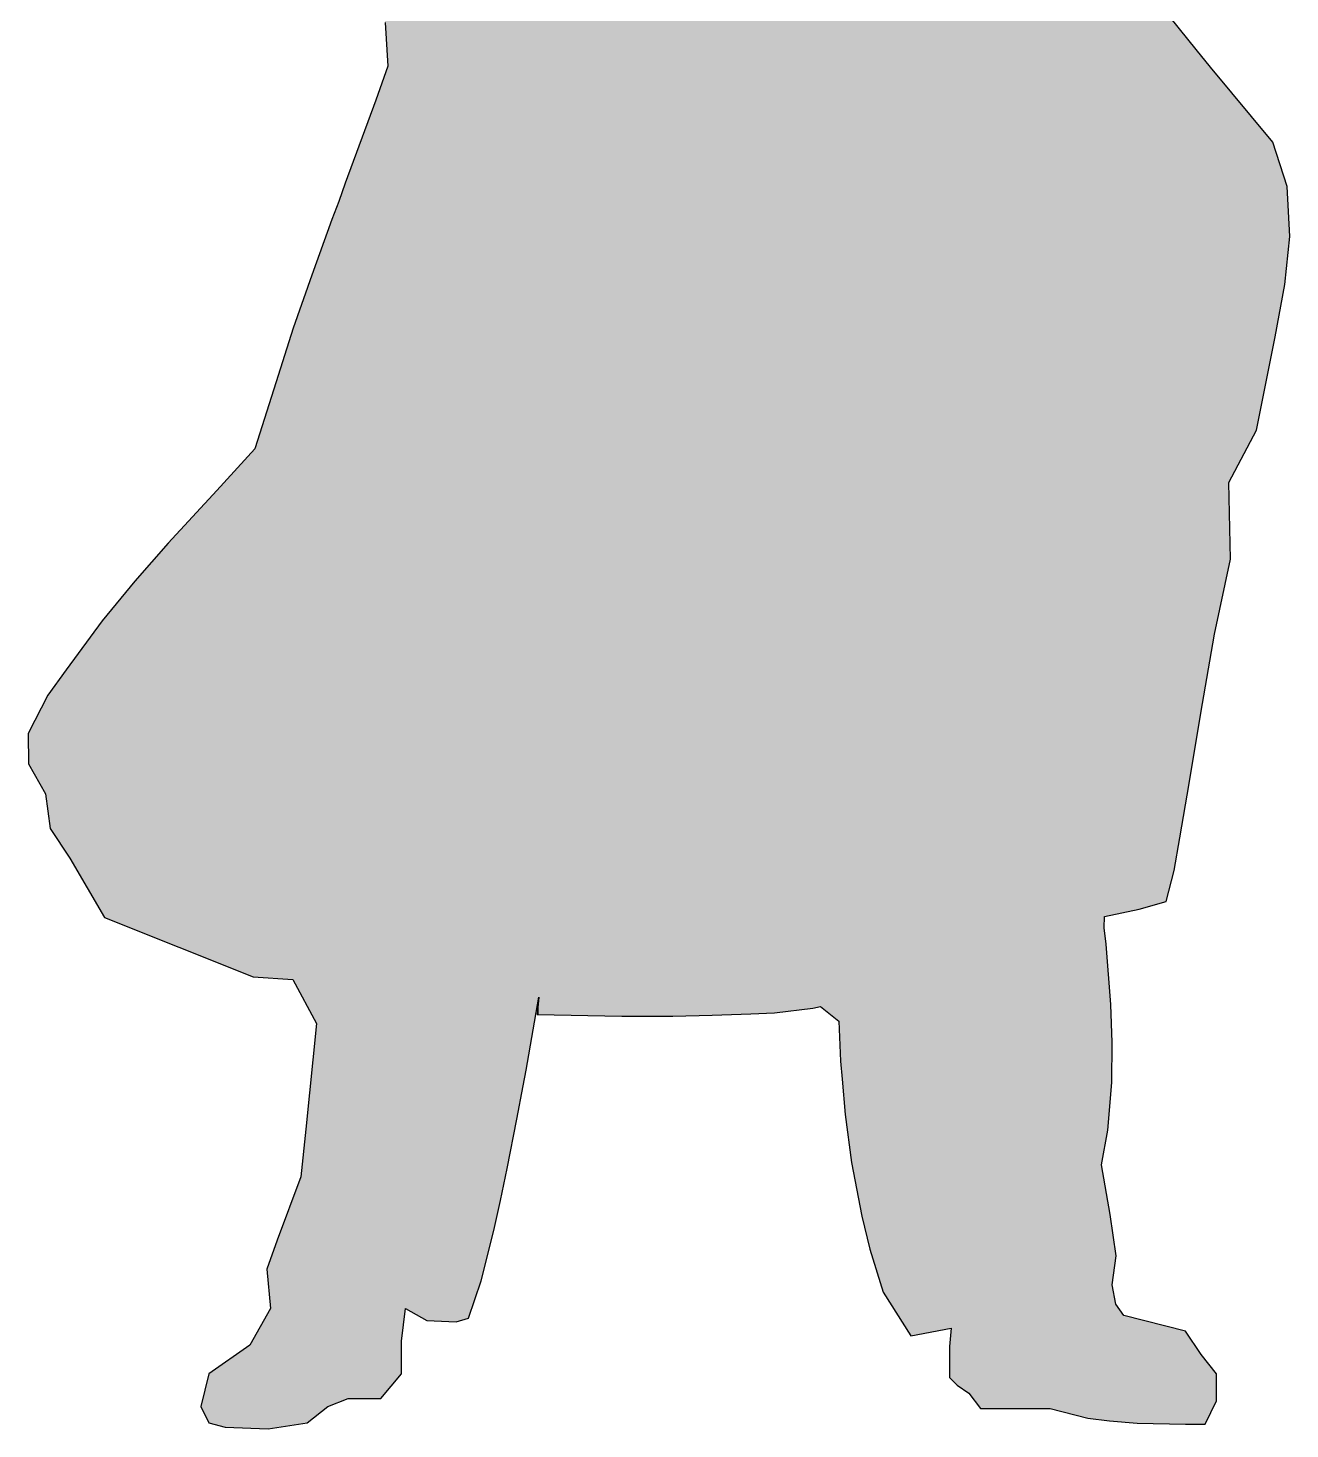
# Model space of a CAD drawing. Extents: x -66 to 17, y -1 to 174.
# Drawn here: x -66.5 to 16.9, y -1.3 to 91.2 of the extents above; entities that cross this region are included whole.
import ezdxf

# ---------------------------------------------------------------- set-up
doc = ezdxf.new("R2010")
doc.units = 0
doc.layers.get('0').update_dxf_attribs({"linetype": 'CONTINUOUS'})

# ---------------------------------------------------------------- blocks, each defined once
blk = doc.blocks.new('*U0')
for points in [[(-15.971, 26.288), (-16.275, 173.547), (-15.971, 174.308)], [(-15.971, 26.288), (-15.971, 174.308), (-15.057, 26.397)], [(-15.057, 26.397), (-15.971, 174.308), (-15.057, 173.814)], [(-21.413, 25.969), (-23.352, 172.482), (-21.413, 173.32)], [(-21.298, 25.971), (-21.413, 173.32), (-21.298, 173.341)], [(-21.413, 25.969), (-21.413, 173.32), (-21.298, 25.971)], [(-20.734, 25.992), (-21.298, 173.341), (-20.734, 173.445)], [(-21.298, 25.971), (-21.298, 173.341), (-20.734, 25.992)], [(-19.89, 26.024), (-20.734, 173.445), (-19.89, 173.567)], [(-20.734, 25.992), (-20.734, 173.445), (-19.89, 26.024)], [(-18.843, 26.063), (-19.89, 173.567), (-18.843, 173.586)], [(-19.89, 26.024), (-19.89, 173.567), (-18.843, 26.063)], [(-18.843, 26.063), (-18.843, 173.586), (-18.749, 26.066)], [(-18.749, 26.066), (-18.843, 173.586), (-18.749, 173.574)], [(-18.749, 26.066), (-18.749, 173.574), (-18.255, 26.09)], [(-18.255, 26.09), (-18.749, 173.574), (-18.255, 173.51)], [(-18.255, 26.09), (-18.255, 173.51), (-17.188, 26.143)], [(-17.188, 26.143), (-18.255, 173.51), (-17.188, 173.068)], [(-17.188, 26.143), (-17.188, 173.068), (-17.151, 26.147)], [(-17.151, 26.147), (-17.188, 173.068), (-17.151, 173.053)], [(-16.275, 26.252), (-17.151, 173.053), (-16.275, 173.547)], [(-17.151, 26.147), (-17.151, 173.053), (-16.275, 26.252)], [(-16.275, 26.252), (-16.275, 173.547), (-15.971, 26.288)], [(-15.057, 26.397), (-15.057, 173.814), (-14.64, 26.447)], [(-14.64, 26.447), (-15.057, 173.814), (-14.64, 173.814)], [(-14.64, 26.447), (-14.64, 173.814), (-14.145, 26.542)], [(-14.145, 26.542), (-14.64, 173.814), (-14.145, 173.814)], [(-14.145, 26.542), (-14.145, 173.814), (-14.068, 26.48)], [(-14.068, 26.48), (-14.145, 173.814), (-14.068, 173.814)], [(-14.068, 26.48), (-14.068, 173.814), (-13.003, 25.633)], [(-13.003, 25.633), (-14.068, 173.814), (-13.003, 173.567)], [(-13.003, 25.633), (-13.003, 173.567), (-12.927, 25.572)], [(-12.927, 25.572), (-13.003, 173.567), (-12.927, 173.542)], [(-12.927, 25.572), (-12.927, 173.542), (-12.813, 22.946)], [(-12.813, 22.946), (-12.927, 173.542), (-12.813, 173.505)], [(-12.813, 22.946), (-12.813, 173.505), (-12.718, 21.748)], [(-12.718, 21.748), (-12.813, 173.505), (-12.718, 173.474)], [(-12.718, 21.748), (-12.718, 173.474), (-12.508, 19.427)], [(-12.508, 19.427), (-12.718, 173.474), (-12.508, 173.406)], [(-12.508, 19.427), (-12.508, 173.406), (-12.356, 18.273)], [(-12.356, 18.273), (-12.508, 173.406), (-12.356, 173.357)], [(-12.356, 18.273), (-12.356, 173.357), (-12.09, 16.249)], [(-12.09, 16.249), (-12.356, 173.357), (-12.09, 173.239)], [(-12.09, 16.249), (-12.09, 173.239), (-11.405, 12.71)], [(-11.405, 12.71), (-12.09, 173.239), (-11.405, 172.936)], [(-23.352, 25.925), (-23.885, 172.003), (-23.352, 172.482)], [(-23.352, 25.925), (-23.352, 172.482), (-21.413, 25.969)], [(-11.405, 12.71), (-11.405, 172.936), (-10.872, 10.523)], [(-10.872, 10.523), (-11.405, 172.936), (-10.872, 172.7)], [(-10.872, 10.523), (-10.872, 172.7), (-10.853, 10.462)], [(-10.853, 10.462), (-10.872, 172.7), (-10.853, 172.691)], [(-10.853, 10.462), (-10.853, 172.691), (-9.998, 7.688)], [(-9.998, 7.688), (-10.853, 172.691), (-9.998, 172.452)], [(-9.998, 7.688), (-9.998, 172.452), (-9.426, 6.784)], [(-9.426, 6.784), (-9.998, 172.452), (-9.426, 172.292)], [(-9.426, 6.784), (-9.426, 172.292), (-9.236, 6.483)], [(-9.236, 6.483), (-9.426, 172.292), (-9.236, 172.218)], [(-24.494, 25.914), (-25.198, 170.275), (-24.494, 171.455)], [(-23.885, 25.914), (-24.494, 171.455), (-23.885, 172.003)], [(-24.494, 25.914), (-24.494, 171.455), (-23.885, 25.914)], [(-23.885, 25.914), (-23.885, 172.003), (-23.352, 25.925)], [(-25.198, 25.914), (-26.263, 169.515), (-25.198, 170.275)], [(-25.198, 25.914), (-25.198, 170.275), (-24.494, 25.914)], [(-26.263, 25.914), (-27.272, 168.427), (-26.263, 169.515)], [(-26.263, 25.914), (-26.263, 169.515), (-25.198, 25.914)], [(-27.272, 25.914), (-27.5, 168.182), (-27.272, 168.427)], [(-27.272, 25.914), (-27.272, 168.427), (-26.263, 25.914)], [(-27.5, 25.918), (-28.451, 167.155), (-27.5, 168.182)], [(-27.5, 25.918), (-27.5, 168.182), (-27.272, 25.914)], [(-28.451, 25.938), (-29.593, 166.051), (-28.451, 167.155)], [(-28.451, 25.938), (-28.451, 167.155), (-27.5, 25.918)], [(-29.593, 25.961), (-30.259, 165.405), (-29.593, 166.051)], [(-29.593, 25.961), (-29.593, 166.051), (-28.451, 25.938)], [(-30.658, 25.983), (-31.191, 164.377), (-30.658, 164.967)], [(-30.259, 25.975), (-30.658, 164.967), (-30.259, 165.405)], [(-30.658, 25.983), (-30.658, 164.967), (-30.259, 25.975)], [(-30.259, 25.975), (-30.259, 165.405), (-29.593, 25.961)], [(-31.191, 25.994), (-31.495, 164.038), (-31.191, 164.377)], [(-31.495, 26.001), (-31.495, 164.038), (-31.191, 25.994)], [(-31.191, 25.994), (-31.191, 164.377), (-30.658, 25.983)], [(-31.514, 26.001), (-31.799, 161.752), (-31.514, 162.339)], [(-31.495, 26.001), (-31.514, 162.339), (-31.495, 162.379)], [(-31.514, 26.001), (-31.514, 162.339), (-31.495, 26.001)], [(-32.865, 26.515), (-33.588, 160.649), (-32.865, 161.131)], [(-32.751, 27.17), (-32.865, 161.131), (-32.751, 161.207)], [(-32.865, 26.515), (-32.865, 161.131), (-32.751, 27.17)], [(-32.561, 26.023), (-32.751, 161.207), (-32.561, 161.334)], [(-32.751, 26.026), (-32.751, 161.207), (-32.561, 26.023)], [(-31.838, 26.008), (-32.561, 161.334), (-31.838, 161.73)], [(-32.561, 26.023), (-32.561, 161.334), (-31.838, 26.008)], [(-31.799, 26.007), (-31.838, 161.73), (-31.799, 161.752)], [(-31.838, 26.008), (-31.838, 161.73), (-31.799, 26.007)], [(-31.799, 26.007), (-31.799, 161.752), (-31.514, 26.001)], [(-34.196, 19.103), (-34.844, 159.507), (-34.196, 160.131)], [(-33.816, 21.113), (-34.196, 160.131), (-33.816, 160.497)], [(-34.196, 19.103), (-34.196, 160.131), (-33.816, 21.113)], [(-33.779, 21.31), (-33.816, 160.497), (-33.779, 160.522)], [(-33.816, 21.113), (-33.816, 160.497), (-33.779, 21.31)], [(-33.588, 22.356), (-33.779, 160.522), (-33.588, 160.649)], [(-33.779, 21.31), (-33.779, 160.522), (-33.588, 22.356)], [(-33.588, 22.356), (-33.588, 160.649), (-32.865, 26.515)], [(-34.844, 15.85), (-35.281, 158.771), (-34.844, 159.507)], [(-34.844, 15.85), (-34.844, 159.507), (-34.196, 19.103)], [(-35.281, 13.738), (-35.719, 158.036), (-35.281, 158.771)], [(-35.281, 13.738), (-35.281, 158.771), (-34.844, 15.85)], [(-35.737, 11.685), (-36.251, 156.235), (-35.737, 158.004)], [(-35.719, 11.76), (-35.737, 158.004), (-35.719, 158.036)], [(-35.737, 11.685), (-35.737, 158.004), (-35.719, 11.76)], [(-35.719, 11.76), (-35.719, 158.036), (-35.281, 13.738)], [(-36.251, 9.644), (-36.404, 155.256), (-36.251, 156.235)], [(-36.251, 9.644), (-36.251, 156.235), (-35.737, 11.685)], [(-36.404, 9.037), (-36.404, 155.256), (-36.251, 9.644)], [(-36.441, 8.888), (-36.556, 152.635), (-36.441, 153.025)], [(-36.404, 9.037), (-36.441, 153.025), (-36.404, 153.152)], [(-36.441, 8.888), (-36.441, 153.025), (-36.404, 9.037)], [(-36.595, 8.318), (-37.393, 151.682), (-36.595, 152.506)], [(-36.556, 8.43), (-36.595, 152.506), (-36.556, 152.635)], [(-36.595, 8.318), (-36.595, 152.506), (-36.556, 8.43)], [(-36.556, 8.43), (-36.556, 152.635), (-36.441, 8.888)], [(-38.687, 5.752), (-39.505, 150.242), (-38.687, 150.813)], [(-38.211, 5.729), (-38.687, 150.813), (-38.211, 151.039)], [(-38.687, 5.752), (-38.687, 150.813), (-38.211, 5.729)], [(-37.85, 5.837), (-38.211, 151.039), (-37.85, 151.211)], [(-38.211, 5.729), (-38.211, 151.039), (-37.85, 5.837)], [(-37.393, 5.975), (-37.85, 151.211), (-37.393, 151.682)], [(-37.85, 5.837), (-37.85, 151.211), (-37.393, 5.975)], [(-37.393, 5.975), (-37.393, 151.682), (-36.595, 8.318)], [(-39.505, 5.793), (-40.132, 149.205), (-39.505, 150.242)], [(-39.505, 5.793), (-39.505, 150.242), (-38.687, 5.752)], [(-9.236, 6.483), (-9.236, 149.975), (-9.065, 6.211)], [(-9.065, 6.211), (-9.236, 149.975), (-9.065, 149.785)], [(-40.132, 5.824), (-40.438, 148.7), (-40.132, 149.205)], [(-40.132, 5.824), (-40.132, 149.205), (-39.505, 5.793)], [(-9.065, 6.211), (-9.065, 149.785), (-8.551, 5.398)], [(-8.551, 5.398), (-9.065, 149.785), (-8.551, 149.647)], [(-8.551, 5.398), (-8.551, 149.647), (-8.342, 5.068)], [(-8.342, 5.068), (-8.551, 149.647), (-8.342, 149.59)], [(-8.342, 5.068), (-8.342, 149.59), (-8.185, 4.818)], [(-8.185, 4.818), (-8.342, 149.59), (-8.185, 149.548)], [(-8.185, 4.818), (-8.185, 149.548), (-8.171, 4.796)], [(-8.171, 4.796), (-8.185, 149.548), (-8.171, 149.539)], [(-8.171, 4.796), (-8.171, 149.539), (-8.094, 4.811)], [(-8.094, 4.811), (-8.171, 149.539), (-8.094, 149.488)], [(-8.094, 4.811), (-8.094, 149.488), (-7.714, 4.885)], [(-7.714, 4.885), (-8.094, 149.488), (-7.714, 149.234)], [(-7.714, 4.885), (-7.714, 149.234), (-7.561, 4.914)], [(-7.561, 4.914), (-7.714, 149.234), (-7.561, 149.133)], [(-7.561, 4.914), (-7.561, 149.133), (-7.524, 4.921)], [(-7.524, 4.921), (-7.561, 149.133), (-7.524, 149.108)], [(-7.524, 4.921), (-7.524, 149.108), (-7.417, 4.942)], [(-7.417, 4.942), (-7.524, 149.108), (-7.417, 149.037)], [(-7.417, 4.942), (-7.417, 149.037), (-7.257, 4.973)], [(-7.257, 4.973), (-7.417, 149.037), (-7.257, 148.928)], [(-40.438, 5.995), (-40.78, 147.559), (-40.438, 148.7)], [(-40.438, 5.995), (-40.438, 148.7), (-40.132, 5.824)], [(-7.257, 4.973), (-7.257, 148.928), (-7.03, 5.016)], [(-7.03, 5.016), (-7.257, 148.928), (-7.03, 148.773)], [(-7.03, 5.016), (-7.03, 148.773), (-6.991, 5.024)], [(-6.991, 5.024), (-7.03, 148.773), (-6.991, 148.746)], [(-6.991, 5.024), (-6.991, 148.746), (-6.914, 5.039)], [(-6.914, 5.039), (-6.991, 148.746), (-6.914, 148.694)], [(-6.914, 5.039), (-6.914, 148.694), (-6.697, 5.081)], [(-6.697, 5.081), (-6.914, 148.694), (-6.697, 148.547)], [(-6.697, 5.081), (-6.697, 148.547), (-6.534, 5.112)], [(-6.534, 5.112), (-6.697, 148.547), (-6.534, 148.435)], [(-6.534, 5.112), (-6.534, 148.435), (-6.497, 5.119)], [(-6.497, 5.119), (-6.534, 148.435), (-6.497, 148.41)], [(-6.497, 5.119), (-6.497, 148.41), (-6.383, 5.141)], [(-6.383, 5.141), (-6.497, 148.41), (-6.383, 148.332)], [(-6.383, 5.141), (-6.383, 148.332), (-6.344, 5.149)], [(-6.344, 5.149), (-6.383, 148.332), (-6.344, 148.306)], [(-6.344, 5.149), (-6.344, 148.306), (-6.306, 5.156)], [(-6.306, 5.156), (-6.344, 148.306), (-6.306, 148.28)], [(-6.306, 5.156), (-6.306, 148.28), (-6.267, 5.163)], [(-6.267, 5.163), (-6.306, 148.28), (-6.267, 148.254)], [(-6.267, 5.163), (-6.267, 148.254), (-6.154, 5.185)], [(-6.154, 5.185), (-6.267, 148.254), (-6.154, 148.177)], [(-6.154, 5.185), (-6.154, 148.177), (-6.04, 5.207)], [(-6.04, 5.207), (-6.154, 148.177), (-6.04, 148.099)], [(-6.04, 5.207), (-6.04, 148.099), (-5.735, 5.266)], [(-5.735, 5.266), (-6.04, 148.099), (-5.735, 147.891)], [(-40.78, 6.187), (-41.274, 146.482), (-40.78, 147.559)], [(-40.78, 6.187), (-40.78, 147.559), (-40.438, 5.995)], [(-5.735, 5.266), (-5.735, 147.891), (-5.716, 5.27)], [(-5.716, 5.27), (-5.735, 147.891), (-5.716, 147.878)], [(-5.716, 5.27), (-5.716, 147.878), (-5.627, 5.287)], [(-5.627, 5.287), (-5.716, 147.878), (-5.627, 147.818)], [(-5.627, 5.287), (-5.627, 147.818), (-5.621, 5.288)], [(-5.621, 5.288), (-5.627, 147.818), (-5.621, 147.813)], [(-5.621, 5.288), (-5.621, 147.813), (-5.583, 5.295)], [(-5.583, 5.295), (-5.621, 147.813), (-5.583, 147.788)], [(-5.583, 5.295), (-5.583, 147.788), (-5.507, 5.31)], [(-5.507, 5.31), (-5.583, 147.788), (-5.507, 147.74)], [(-5.507, 1.925), (-5.507, 147.74), (-5.469, 1.887)], [(-5.469, 1.887), (-5.507, 147.74), (-5.469, 147.717)], [(-5.469, 1.887), (-5.469, 147.717), (-5.45, 1.868)], [(-5.45, 1.868), (-5.469, 147.717), (-5.45, 147.705)], [(-5.45, 1.868), (-5.45, 147.705), (-5.374, 1.793)], [(-5.374, 1.793), (-5.45, 147.705), (-5.374, 147.658)], [(-5.374, 1.793), (-5.374, 147.658), (-5.355, 1.773)], [(-5.355, 1.773), (-5.374, 147.658), (-5.355, 147.646)], [(-5.355, 1.773), (-5.355, 147.646), (-5.203, 1.621)], [(-5.203, 1.621), (-5.355, 147.646), (-5.203, 147.551)], [(-5.203, 1.621), (-5.203, 147.551), (-5.115, 1.534)], [(-5.115, 1.534), (-5.203, 147.551), (-5.115, 147.496)], [(-5.115, 1.534), (-5.115, 147.496), (-5.089, 1.516)], [(-5.089, 1.516), (-5.115, 147.496), (-5.089, 147.48)], [(-5.089, 1.516), (-5.089, 147.48), (-5.013, 1.465)], [(-5.013, 1.465), (-5.089, 147.48), (-5.013, 147.432)], [(-5.013, 1.465), (-5.013, 147.432), (-4.936, 1.414)], [(-4.936, 1.414), (-5.013, 147.432), (-4.936, 147.385)], [(-4.936, 1.414), (-4.936, 147.385), (-4.86, 1.364)], [(-4.86, 1.364), (-4.936, 147.385), (-4.86, 147.337)], [(-4.86, 1.364), (-4.86, 147.337), (-4.348, 1.023)], [(-4.348, 1.023), (-4.86, 147.337), (-4.348, 147.018)], [(-41.274, 6.464), (-41.274, 146.482), (-40.78, 6.187)], [(-4.348, 1.023), (-4.348, 147.018), (-3.966, 0.513)], [(-3.966, 0.513), (-4.348, 147.018), (-3.966, 146.779)], [(-3.966, 0.513), (-3.966, 146.779), (-3.581, 0)], [(-3.581, 0), (-3.966, 146.779), (-3.581, 146.51)], [(-3.581, 0), (-3.581, 146.51), (-1.873, 0)], [(-1.873, 0), (-3.581, 146.51), (-1.873, 145.314)], [(-1.873, 0), (-1.873, 145.314), (-1.023, 0)], [(-1.023, 0), (-1.873, 145.314), (-1.023, 144.315)], [(-41.818, 2.291), (-42.606, 143.146), (-41.818, 143.686)], [(-41.548, 6.617), (-41.818, 143.686), (-41.548, 143.871)], [(-41.818, 4.454), (-41.818, 143.686), (-41.548, 6.617)], [(-41.54, 6.613), (-41.548, 143.871), (-41.54, 143.876)], [(-41.548, 6.617), (-41.548, 143.871), (-41.54, 6.613)], [(-41.484, 6.582), (-41.54, 143.876), (-41.484, 143.915)], [(-41.54, 6.613), (-41.54, 143.876), (-41.484, 6.582)], [(-41.274, 6.464), (-41.484, 143.915), (-41.274, 144.059)], [(-41.484, 6.582), (-41.484, 143.915), (-41.274, 6.464)], [(-1.023, 0), (-1.023, 144.315), (-0.256, 0)], [(-0.256, 0), (-1.023, 144.315), (-0.256, 143.413)], [(-0.256, 0), (-0.256, 143.413), (0.767, 0)], [(0.767, 0), (-0.256, 143.413), (0.767, 142.135)], [(-42.72, 88.657), (-42.9, 142.763), (-42.72, 142.998)], [(-42.9, 91.527), (-42.9, 142.763), (-42.72, 88.657)], [(-42.606, 1.346), (-42.72, 142.998), (-42.606, 143.146)], [(-42.72, 1.209), (-42.72, 142.998), (-42.606, 1.346)], [(-42.606, 1.346), (-42.606, 143.146), (-41.818, 2.291)], [(0.767, 0), (0.767, 142.135), (1.023, 0)], [(1.023, 0), (0.767, 142.135), (1.023, 141.975)], [(1.023, 0), (1.023, 141.975), (2.813, -0.464)], [(2.813, -0.464), (1.023, 141.975), (2.813, 140.856)], [(2.813, -0.464), (2.813, 140.856), (3.511, -0.645)], [(3.511, -0.645), (2.813, 140.856), (3.511, 140.624)], [(3.511, -0.645), (3.511, 140.624), (3.581, -0.654)], [(3.581, -0.654), (3.511, 140.624), (3.581, 140.601)], [(3.581, -0.654), (3.581, 140.601), (4.424, -0.755)], [(4.424, -0.755), (3.581, 140.601), (4.424, 139.664)], [(4.424, 16.097), (4.424, 139.664), (4.595, 17.03)], [(4.595, 17.03), (4.424, 139.664), (4.595, 139.474)], [(4.595, 31.754), (4.595, 139.474), (4.615, 32.496)], [(4.615, 32.496), (4.595, 139.474), (4.615, 139.453)], [(4.615, 32.496), (4.615, 139.453), (4.729, 32.52)], [(4.729, 32.52), (4.615, 139.453), (4.729, 139.326)], [(4.729, 32.52), (4.729, 139.326), (4.842, 32.544)], [(4.842, 32.544), (4.729, 139.326), (4.842, 139.2)], [(4.842, 32.544), (4.842, 139.2), (4.938, 32.564)], [(4.938, 32.564), (4.842, 139.2), (4.938, 139.094)], [(4.938, 32.564), (4.938, 139.094), (4.995, 32.576)], [(4.995, 32.576), (4.938, 139.094), (4.995, 139.03)], [(4.995, 32.576), (4.995, 139.03), (5.033, 32.584)], [(5.033, 32.584), (4.995, 139.03), (5.033, 138.988)], [(5.033, 32.584), (5.033, 138.988), (5.09, 32.596)], [(5.09, 32.596), (5.033, 138.988), (5.09, 138.925)], [(5.09, 32.596), (5.09, 138.925), (5.115, 32.601)], [(5.115, 32.601), (5.09, 138.925), (5.115, 138.897)], [(5.115, 32.601), (5.115, 138.897), (5.128, 32.604)], [(5.128, 32.604), (5.115, 138.897), (5.128, 138.882)], [(5.128, 32.604), (5.128, 138.882), (5.371, 32.655)], [(5.371, 32.655), (5.128, 138.882), (5.371, 138.613)], [(5.371, 32.655), (5.371, 138.613), (5.395, 32.66)], [(5.395, 32.66), (5.371, 138.613), (5.395, 138.586)], [(5.395, 32.66), (5.395, 138.586), (5.642, 32.712)], [(5.642, 32.712), (5.395, 138.586), (5.642, 138.312)], [(5.642, 32.712), (5.642, 138.312), (5.883, 32.762)], [(5.883, 32.762), (5.642, 138.312), (5.883, 137.723)], [(5.883, 32.762), (5.883, 137.723), (6.326, 32.856)], [(6.326, 32.856), (5.883, 137.723), (6.326, 136.638)], [(6.326, 32.856), (6.326, 136.638), (6.745, 32.944)], [(6.745, 32.944), (6.326, 136.638), (6.745, 135.094)], [(6.745, 32.944), (6.745, 122.56), (6.783, 32.951)], [(6.783, 32.951), (6.745, 122.56), (6.783, 122.163)], [(6.783, 32.951), (6.783, 122.163), (6.822, 32.96)], [(6.822, 32.96), (6.783, 122.163), (6.822, 121.749)], [(6.822, 32.96), (6.822, 121.749), (6.906, 32.977)], [(6.906, 32.977), (6.822, 121.749), (6.906, 120.857)], [(6.906, 32.977), (6.906, 120.857), (6.992, 33.002)], [(6.992, 33.002), (6.906, 120.857), (6.992, 119.935)], [(6.992, 33.002), (6.992, 119.935), (7.012, 33.008)], [(7.012, 33.008), (6.992, 119.935), (7.012, 119.889)], [(7.012, 33.008), (7.012, 119.889), (7.164, 33.051)], [(7.164, 33.051), (7.012, 119.889), (7.164, 119.537)], [(7.164, 33.051), (7.164, 119.537), (7.201, 33.062)], [(7.201, 33.062), (7.164, 119.537), (7.201, 119.45)], [(7.201, 33.062), (7.201, 119.45), (7.353, 33.105)], [(7.353, 33.105), (7.201, 119.45), (7.353, 119.097)], [(7.353, 33.105), (7.353, 119.097), (7.43, 33.127)], [(7.43, 33.127), (7.353, 119.097), (7.43, 118.912)], [(7.43, 33.127), (7.43, 118.912), (7.696, 33.203)], [(7.696, 33.203), (7.43, 118.912), (7.696, 118.266)], [(7.696, 33.203), (7.696, 115.787), (7.929, 33.269)], [(7.929, 33.269), (7.696, 115.787), (7.929, 114.796)], [(7.929, 33.269), (7.929, 94.586), (8.185, 33.342)], [(8.185, 33.342), (7.929, 94.586), (8.185, 93.461)], [(8.185, 33.342), (8.185, 93.461), (8.381, 33.399)], [(8.381, 33.399), (8.185, 93.461), (8.381, 92.596)], [(8.381, 33.399), (8.381, 92.596), (8.419, 33.409)], [(8.419, 33.409), (8.381, 92.596), (8.419, 92.549)], [(8.419, 33.409), (8.419, 92.549), (8.44, 33.415)], [(8.44, 33.415), (8.419, 92.549), (8.44, 92.523)], [(8.44, 33.415), (8.44, 92.523), (8.696, 33.489)], [(8.696, 33.489), (8.44, 92.523), (8.696, 92.205)], [(8.696, 33.489), (8.696, 92.205), (9.208, 35.534)], [(9.208, 35.534), (8.696, 92.205), (9.208, 91.569)], [(9.208, 35.534), (9.208, 91.569), (9.599, 37.69)], [(9.599, 37.69), (9.208, 91.569), (9.599, 91.084)], [(9.599, 37.69), (9.599, 91.084), (9.975, 39.912)], [(9.975, 39.912), (9.599, 91.084), (9.975, 90.616)], [(9.975, 39.912), (9.975, 90.616), (10.207, 41.286)], [(10.207, 41.286), (9.975, 90.616), (10.207, 90.328)], [(10.207, 41.286), (10.207, 90.328), (10.379, 42.333)], [(10.379, 42.333), (10.207, 90.328), (10.379, 90.115)], [(10.379, 42.333), (10.379, 90.115), (10.664, 44.073)], [(10.664, 44.073), (10.379, 90.115), (10.664, 89.76)], [(10.664, 44.073), (10.664, 89.76), (10.742, 44.549)], [(10.742, 44.549), (10.664, 89.76), (10.742, 89.664)], [(10.742, 44.549), (10.742, 89.664), (10.817, 45.006)], [(10.817, 45.006), (10.742, 89.664), (10.817, 89.571)], [(10.817, 45.006), (10.817, 89.571), (10.968, 45.928)], [(10.968, 45.928), (10.817, 89.571), (10.968, 89.384)], [(10.968, 45.928), (10.968, 89.384), (10.998, 46.098)], [(10.998, 46.098), (10.968, 89.384), (10.998, 89.347)], [(10.998, 46.098), (10.998, 89.347), (11.254, 47.558)], [(11.254, 47.558), (10.998, 89.347), (11.254, 89.03)], [(11.254, 47.558), (11.254, 89.03), (11.615, 49.62)], [(11.615, 49.62), (11.254, 89.03), (11.615, 88.582)], [(-42.9, 0.993), (-43.171, 87.391), (-42.9, 88.15)], [(-42.72, 1.209), (-42.9, 88.15), (-42.72, 88.657)], [(-42.9, 0.993), (-42.9, 88.15), (-42.72, 1.209)], [(11.615, 49.62), (11.615, 88.582), (11.882, 51.141)], [(11.882, 51.141), (11.615, 88.582), (11.882, 88.261)], [(11.882, 51.141), (11.882, 88.261), (12.021, 51.788)], [(12.021, 51.788), (11.882, 88.261), (12.021, 88.093)], [(12.021, 51.788), (12.021, 88.093), (12.833, 55.552)], [(12.833, 55.552), (12.021, 88.093), (12.833, 87.116)], [(-43.171, 0.668), (-43.367, 86.841), (-43.171, 87.391)], [(-43.171, 0.668), (-43.171, 87.391), (-42.9, 0.993)], [(12.833, 61.149), (12.833, 87.116), (12.948, 61.367)], [(12.948, 61.367), (12.833, 87.116), (12.948, 86.978)], [(12.948, 61.367), (12.948, 86.978), (14.659, 64.611)], [(14.659, 64.611), (12.948, 86.978), (14.659, 84.918)], [(-43.52, 0.668), (-43.712, 85.887), (-43.52, 86.412)], [(-43.367, 0.668), (-43.52, 86.412), (-43.367, 86.841)], [(-43.52, 0.668), (-43.52, 86.412), (-43.367, 0.668)], [(-43.367, 0.668), (-43.367, 86.841), (-43.171, 0.668)], [(-43.712, 0.668), (-44.737, 83.092), (-43.712, 85.887)], [(-43.712, 0.668), (-43.712, 85.887), (-43.52, 0.668)], [(14.659, 64.611), (14.659, 84.918), (15.211, 67.37)], [(15.211, 67.37), (14.659, 84.918), (15.211, 84.253)], [(15.211, 67.37), (15.211, 84.253), (15.726, 69.998)], [(15.726, 69.998), (15.211, 84.253), (15.726, 83.634)], [(15.726, 69.998), (15.726, 83.634), (15.878, 70.775)], [(15.878, 70.775), (15.726, 83.634), (15.878, 83.166)], [(-44.794, 0.668), (-45.335, 81.461), (-44.794, 82.937)], [(-44.737, 0.668), (-44.794, 82.937), (-44.737, 83.092)], [(-44.794, 0.668), (-44.794, 82.937), (-44.737, 0.668)], [(-44.737, 0.668), (-44.737, 83.092), (-43.712, 0.668)], [(15.878, 70.775), (15.878, 83.166), (16.524, 74.238)], [(16.524, 74.238), (15.878, 83.166), (16.524, 81.176)], [(-45.335, 0.668), (-45.536, 80.914), (-45.335, 81.461)], [(-45.335, 0.668), (-45.335, 81.461), (-44.794, 0.668)], [(-45.606, 0.56), (-45.876, 79.939), (-45.606, 80.714)], [(-45.536, 0.588), (-45.606, 80.714), (-45.536, 80.914)], [(-45.606, 0.56), (-45.606, 80.714), (-45.536, 0.588)], [(-45.536, 0.588), (-45.536, 80.914), (-45.335, 0.668)], [(16.524, 74.238), (16.524, 81.176), (16.676, 75.644)], [(16.676, 75.644), (16.524, 81.176), (16.676, 80.705)], [(16.676, 75.644), (16.676, 80.705), (16.867, 77.394)], [(-45.954, 0.421), (-46.411, 78.517), (-45.954, 79.715)], [(-45.876, 0.452), (-45.954, 79.715), (-45.876, 79.939)], [(-45.954, 0.421), (-45.954, 79.715), (-45.876, 0.452)], [(-45.876, 0.452), (-45.876, 79.939), (-45.606, 0.56)], [(-46.688, 0.127), (-47.229, 76.262), (-46.688, 77.753)], [(-46.583, 0.17), (-46.688, 77.753), (-46.583, 78.044)], [(-46.688, 0.127), (-46.688, 77.753), (-46.583, 0.17)], [(-46.411, 0.238), (-46.583, 78.044), (-46.411, 78.517)], [(-46.583, 0.17), (-46.583, 78.044), (-46.411, 0.238)], [(-46.411, 0.238), (-46.411, 78.517), (-45.954, 0.421)], [(-47.229, -0.305), (-47.438, 75.685), (-47.229, 76.262)], [(-47.229, -0.305), (-47.229, 76.262), (-46.688, 0.127)], [(-47.629, 25.777), (-47.742, 74.847), (-47.629, 75.161)], [(-47.438, 25.419), (-47.629, 75.161), (-47.438, 75.685)], [(-47.629, 25.777), (-47.629, 75.161), (-47.438, 25.419)], [(-47.438, -0.473), (-47.438, 75.685), (-47.229, -0.305)], [(-47.971, 26.421), (-48.041, 73.989), (-47.971, 74.188)], [(-47.742, 25.991), (-47.971, 74.188), (-47.742, 74.847)], [(-47.971, 26.421), (-47.971, 74.188), (-47.742, 25.991)], [(-47.742, 25.991), (-47.742, 74.847), (-47.629, 25.777)], [(-48.313, 27.063), (-48.466, 72.767), (-48.313, 73.206)], [(-48.294, 27.027), (-48.313, 73.206), (-48.294, 73.261)], [(-48.313, 27.063), (-48.313, 73.206), (-48.294, 27.027)], [(-48.162, 26.779), (-48.294, 73.261), (-48.162, 73.641)], [(-48.294, 27.027), (-48.294, 73.261), (-48.162, 26.779)], [(-48.123, 26.706), (-48.162, 73.641), (-48.123, 73.753)], [(-48.162, 26.779), (-48.162, 73.641), (-48.123, 26.706)], [(-48.041, 26.552), (-48.123, 73.753), (-48.041, 73.989)], [(-48.123, 26.706), (-48.123, 73.753), (-48.041, 26.552)], [(-48.041, 26.552), (-48.041, 73.989), (-47.971, 26.421)], [(-48.466, 27.35), (-48.694, 72.111), (-48.466, 72.767)], [(-48.466, 27.35), (-48.466, 72.767), (-48.313, 27.063)], [(-48.992, 28.34), (-49.056, 71.047), (-48.992, 71.245)], [(-48.96, 28.279), (-48.992, 71.245), (-48.96, 71.346)], [(-48.992, 28.34), (-48.992, 71.245), (-48.96, 28.279)], [(-48.695, 27.781), (-48.96, 71.346), (-48.695, 72.108)], [(-48.96, 28.279), (-48.96, 71.346), (-48.695, 27.781)], [(-48.694, 27.779), (-48.695, 72.108), (-48.694, 72.111)], [(-48.695, 27.781), (-48.695, 72.108), (-48.694, 27.779)], [(-48.694, 27.779), (-48.694, 72.111), (-48.466, 27.35)], [(-49.283, 28.358), (-49.379, 70.039), (-49.283, 70.338)], [(-49.113, 28.347), (-49.283, 70.338), (-49.113, 70.87)], [(-49.283, 28.358), (-49.283, 70.338), (-49.113, 28.347)], [(-49.056, 28.344), (-49.113, 70.87), (-49.056, 71.047)], [(-49.113, 28.347), (-49.113, 70.87), (-49.056, 28.344)], [(-49.056, 28.344), (-49.056, 71.047), (-48.992, 28.34)], [(-49.379, 28.364), (-49.664, 69.149), (-49.379, 70.039)], [(-49.379, 28.364), (-49.379, 70.039), (-49.283, 28.358)], [(-49.797, 28.39), (-49.912, 68.377), (-49.797, 68.736)], [(-49.664, 28.382), (-49.797, 68.736), (-49.664, 69.149)], [(-49.797, 28.39), (-49.797, 68.736), (-49.664, 28.382)], [(-49.664, 28.382), (-49.664, 69.149), (-49.379, 28.364)], [(-50.026, 28.404), (-50.254, 67.312), (-50.026, 68.022)], [(-49.912, 28.397), (-50.026, 68.022), (-49.912, 68.377)], [(-50.026, 28.404), (-50.026, 68.022), (-49.912, 28.397)], [(-49.912, 28.397), (-49.912, 68.377), (-49.797, 28.39)], [(-50.476, 28.433), (-50.616, 66.176), (-50.476, 66.616)], [(-50.349, 28.425), (-50.476, 66.616), (-50.349, 67.012)], [(-50.476, 28.433), (-50.476, 66.616), (-50.349, 28.425)], [(-50.254, 28.419), (-50.349, 67.012), (-50.254, 67.312)], [(-50.349, 28.425), (-50.349, 67.012), (-50.254, 28.419)], [(-50.254, 28.419), (-50.254, 67.312), (-50.026, 28.404)], [(-50.71, 28.447), (-51.51, 63.374), (-50.71, 65.881)], [(-50.616, 28.441), (-50.71, 65.881), (-50.616, 66.176)], [(-50.71, 28.447), (-50.71, 65.881), (-50.616, 28.441)], [(-50.616, 28.441), (-50.616, 66.176), (-50.476, 28.433)], [(-51.828, 28.591), (-53.452, 61.256), (-51.828, 63.027)], [(-51.61, 28.503), (-51.828, 63.027), (-51.61, 63.265)], [(-51.828, 28.591), (-51.828, 63.027), (-51.61, 28.503)], [(-51.51, 28.497), (-51.61, 63.265), (-51.51, 63.374)], [(-51.61, 28.503), (-51.61, 63.265), (-51.51, 28.497)], [(-51.51, 28.497), (-51.51, 63.374), (-50.71, 28.447)], [(-53.452, 29.24), (-54.021, 60.635), (-53.452, 61.256)], [(-53.452, 29.24), (-53.452, 61.256), (-51.828, 28.591)], [(12.833, 55.552), (12.833, 61.149), (12.948, 56.087)], [(-54.021, 29.467), (-54.534, 60.076), (-54.021, 60.635)], [(-54.021, 29.467), (-54.021, 60.635), (-53.452, 29.24)], [(-55.075, 29.889), (-56.518, 57.915), (-55.075, 59.487)], [(-54.534, 29.672), (-55.075, 59.487), (-54.534, 60.076)], [(-55.075, 29.889), (-55.075, 59.487), (-54.534, 29.672)], [(-54.534, 29.672), (-54.534, 60.076), (-54.021, 29.467)], [(-56.518, 30.466), (-57.217, 57.153), (-56.518, 57.915)], [(-56.518, 30.466), (-56.518, 57.915), (-55.075, 29.889)], [(-57.217, 30.745), (-59.424, 54.642), (-57.217, 57.153)], [(-57.217, 30.745), (-57.217, 57.153), (-56.518, 30.466)], [(-59.424, 31.628), (-61.426, 52.197), (-59.424, 54.642)], [(-59.424, 31.628), (-59.424, 54.642), (-57.217, 30.745)], [(-61.574, 32.682), (-62.571, 50.661), (-61.574, 52.016)], [(-61.426, 32.428), (-61.574, 52.016), (-61.426, 52.197)], [(-61.574, 32.682), (-61.574, 52.016), (-61.426, 32.428)], [(-61.426, 32.428), (-61.426, 52.197), (-59.424, 31.628)], [(-62.571, 34.39), (-63.716, 49.103), (-62.571, 50.661)], [(-62.571, 34.39), (-62.571, 50.661), (-61.574, 32.682)], [(-63.716, 36.353), (-63.952, 48.783), (-63.716, 49.103)], [(-63.716, 36.353), (-63.716, 49.103), (-62.571, 34.39)], [(-63.952, 36.706), (-65.025, 47.306), (-63.952, 48.783)], [(-63.952, 36.706), (-63.952, 48.783), (-63.716, 36.353)], [(-65.025, 38.315), (-65.17, 47.108), (-65.025, 47.306)], [(-65.025, 38.315), (-65.025, 47.306), (-63.952, 36.706)], [(-65.322, 40.602), (-66.444, 44.651), (-65.322, 46.813)], [(-65.17, 39.427), (-65.322, 46.813), (-65.17, 47.108)], [(-65.322, 40.602), (-65.322, 46.813), (-65.17, 39.427)], [(-65.17, 39.427), (-65.17, 47.108), (-65.025, 38.315)], [(-66.444, 42.58), (-66.482, 44.578), (-66.444, 44.651)], [(-66.444, 42.58), (-66.444, 44.651), (-65.322, 40.602)], [(4.595, 17.03), (4.595, 31.754), (4.615, 17.136)], [(4.615, 17.136), (4.595, 31.754), (4.615, 31.597)], [(4.615, 17.136), (4.615, 31.597), (4.729, 17.762)], [(4.729, 17.762), (4.615, 31.597), (4.729, 30.67)], [(4.729, 17.762), (4.729, 30.67), (4.842, 18.38)], [(4.842, 18.38), (4.729, 30.67), (4.842, 29.191)], [(4.842, 18.38), (4.842, 29.191), (4.938, 19.601)], [(4.938, 19.601), (4.842, 29.191), (4.938, 27.938)], [(4.938, 19.601), (4.938, 27.938), (4.995, 20.326)], [(4.995, 20.326), (4.938, 27.938), (4.995, 27.193)], [(-32.751, 26.026), (-32.865, 26.029), (-32.751, 27.17)], [(4.995, 20.326), (4.995, 27.193), (5.033, 20.813)], [(5.033, 20.813), (4.995, 27.193), (5.033, 26.694)], [(5.033, 20.813), (5.033, 26.694), (5.09, 21.538)], [(5.09, 21.538), (5.033, 26.694), (5.09, 25.18)], [(-47.438, -0.473), (-47.629, 23.484), (-47.438, 25.419)], [(5.09, 21.538), (5.09, 25.18), (5.115, 23.283)], [(5.115, 23.283), (5.09, 25.18), (5.115, 24.504)], [(5.115, 23.283), (5.115, 24.504), (5.128, 24.164)], [(-47.629, -0.625), (-47.742, 22.326), (-47.629, 23.484)], [(-47.629, -0.625), (-47.629, 23.484), (-47.438, -0.473)], [(-47.742, -0.716), (-47.971, 19.995), (-47.742, 22.326)], [(-47.742, -0.716), (-47.742, 22.326), (-47.629, -0.625)], [(-47.971, -0.899), (-48.041, 19.29), (-47.971, 19.995)], [(-47.971, -0.899), (-47.971, 19.995), (-47.742, -0.716)], [(-48.041, -0.954), (-48.123, 18.456), (-48.041, 19.29)], [(-48.041, -0.954), (-48.041, 19.29), (-47.971, -0.899)], [(-48.162, -0.973), (-48.294, 16.879), (-48.162, 18.098)], [(-48.123, -0.967), (-48.162, 18.098), (-48.123, 18.456)], [(-48.162, -0.973), (-48.162, 18.098), (-48.123, -0.967)], [(-48.123, -0.967), (-48.123, 18.456), (-48.041, -0.954)], [(-48.313, -0.996), (-48.466, 15.298), (-48.313, 16.705)], [(-48.294, -0.993), (-48.313, 16.705), (-48.294, 16.879)], [(-48.313, -0.996), (-48.313, 16.705), (-48.294, -0.993)], [(-48.294, -0.993), (-48.294, 16.879), (-48.162, -0.973)], [(4.424, -0.755), (4.424, 16.097), (4.595, -0.775)], [(4.595, -0.775), (4.424, 16.097), (4.595, 15.118)], [(-48.466, -1.019), (-48.694, 14.688), (-48.466, 15.298)], [(-48.466, -1.019), (-48.466, 15.298), (-48.313, -0.996)], [(4.595, -0.775), (4.595, 15.118), (4.615, -0.777)], [(4.615, -0.777), (4.595, 15.118), (4.615, 15.006)], [(4.615, -0.777), (4.615, 15.006), (4.729, -0.791)], [(4.729, -0.791), (4.615, 15.006), (4.729, 14.349)], [(-48.992, -1.1), (-49.056, 13.723), (-48.992, 13.892)], [(-48.96, -1.095), (-48.992, 13.892), (-48.96, 13.979)], [(-48.992, -1.1), (-48.992, 13.892), (-48.96, -1.095)], [(-48.695, -1.055), (-48.96, 13.979), (-48.695, 14.686)], [(-48.96, -1.095), (-48.96, 13.979), (-48.695, -1.055)], [(-48.694, -1.054), (-48.695, 14.686), (-48.694, 14.688)], [(-48.695, -1.055), (-48.695, 14.686), (-48.694, -1.054)], [(-48.694, -1.054), (-48.694, 14.688), (-48.466, -1.019)], [(4.729, -0.791), (4.729, 14.349), (4.842, -0.805)], [(4.842, -0.805), (4.729, 14.349), (4.842, 13.7)], [(-49.283, -1.145), (-49.379, 12.859), (-49.283, 13.115)], [(-49.113, -1.119), (-49.283, 13.115), (-49.113, 13.571)], [(-49.283, -1.145), (-49.283, 13.115), (-49.113, -1.119)], [(-49.056, -1.11), (-49.113, 13.571), (-49.056, 13.723)], [(-49.113, -1.119), (-49.113, 13.571), (-49.056, -1.11)], [(-49.056, -1.11), (-49.056, 13.723), (-48.992, -1.1)], [(4.842, -0.805), (4.842, 13.7), (4.938, -0.816)], [(4.938, -0.816), (4.842, 13.7), (4.938, 13.151)], [(4.938, -0.816), (4.938, 13.151), (4.995, -0.821)], [(4.995, -0.821), (4.938, 13.151), (4.995, 12.824)], [(-49.664, -1.203), (-49.797, 11.743), (-49.664, 12.097)], [(-49.379, -1.159), (-49.664, 12.097), (-49.379, 12.859)], [(-49.664, -1.203), (-49.664, 12.097), (-49.379, -1.159)], [(-49.379, -1.159), (-49.379, 12.859), (-49.283, -1.145)], [(4.995, -0.821), (4.995, 12.824), (5.033, -0.824)], [(5.033, -0.824), (4.995, 12.824), (5.033, 12.563)], [(5.033, -0.824), (5.033, 12.563), (5.09, -0.829)], [(5.09, -0.829), (5.033, 12.563), (5.09, 12.173)], [(5.09, -0.829), (5.09, 12.173), (5.115, -0.831)], [(5.115, -0.831), (5.09, 12.173), (5.115, 11.999)], [(-50.026, -1.259), (-50.254, 10.492), (-50.026, 11.131)], [(-49.912, -1.241), (-50.026, 11.131), (-49.912, 11.435)], [(-50.026, -1.259), (-50.026, 11.131), (-49.912, -1.241)], [(-49.797, -1.223), (-49.912, 11.435), (-49.797, 11.743)], [(-49.912, -1.241), (-49.912, 11.435), (-49.797, -1.223)], [(-49.797, -1.223), (-49.797, 11.743), (-49.664, -1.203)], [(5.115, 8.18), (5.115, 11.999), (5.128, 8.268)], [(5.128, 8.268), (5.115, 11.999), (5.128, 11.911)], [(5.128, 8.268), (5.128, 11.911), (5.371, 9.925)], [(5.371, 9.925), (5.128, 11.911), (5.371, 10.247)], [(-50.349, -1.308), (-50.476, 9.868), (-50.349, 10.223)], [(-50.254, -1.294), (-50.349, 10.223), (-50.254, 10.492)], [(-50.349, -1.308), (-50.349, 10.223), (-50.254, -1.294)], [(-50.254, -1.294), (-50.254, 10.492), (-50.026, -1.259)], [(5.371, 9.925), (5.371, 10.247), (5.395, 10.085)], [(-50.616, 8.167), (-50.71, 9.209), (-50.616, 9.474)], [(-50.476, 6.617), (-50.616, 9.474), (-50.476, 9.868)], [(-50.616, 8.167), (-50.616, 9.474), (-50.476, 6.617)], [(-50.476, -1.328), (-50.476, 9.868), (-50.349, -1.308)], [(5.115, -0.831), (5.115, 8.18), (5.128, -0.832)], [(5.128, -0.832), (5.115, 8.18), (5.128, 8.116)], [(5.128, -0.832), (5.128, 8.116), (5.371, -0.852)], [(5.371, -0.852), (5.128, 8.116), (5.371, 6.902)], [(-50.476, -1.328), (-50.616, 6.365), (-50.476, 6.617)], [(5.371, -0.852), (5.371, 6.902), (5.395, -0.854)], [(5.395, -0.854), (5.371, 6.902), (5.395, 6.867)], [(5.395, -0.854), (5.395, 6.867), (5.642, -0.874)], [(5.642, -0.874), (5.395, 6.867), (5.642, 6.496)], [(5.642, -0.874), (5.642, 6.496), (5.883, -0.894)], [(5.883, -0.894), (5.642, 6.496), (5.883, 6.135)], [(-50.71, -1.345), (-51.51, 4.757), (-50.71, 6.195)], [(-50.616, -1.349), (-50.71, 6.195), (-50.616, 6.365)], [(-50.71, -1.345), (-50.71, 6.195), (-50.616, -1.349)], [(-50.616, -1.349), (-50.616, 6.365), (-50.476, -1.328)], [(5.883, -0.894), (5.883, 6.135), (6.326, -0.931)], [(6.326, -0.931), (5.883, 6.135), (6.326, 6.024)], [(6.326, -0.931), (6.326, 6.024), (6.745, -0.966)], [(6.745, -0.966), (6.326, 6.024), (6.745, 5.92)], [(6.745, -0.966), (6.745, 5.92), (6.783, -0.969)], [(6.783, -0.969), (6.745, 5.92), (6.783, 5.91)], [(6.783, -0.969), (6.783, 5.91), (6.822, -0.969)], [(6.822, -0.969), (6.783, 5.91), (6.822, 5.901)], [(6.822, -0.969), (6.822, 5.901), (6.906, -0.971)], [(6.906, -0.971), (6.822, 5.901), (6.906, 5.88)], [(6.906, -0.971), (6.906, 5.88), (6.992, -0.972)], [(6.992, -0.972), (6.906, 5.88), (6.992, 5.858)], [(6.992, -0.972), (6.992, 5.858), (7.012, -0.973)], [(7.012, -0.973), (6.992, 5.858), (7.012, 5.853)], [(7.012, -0.973), (7.012, 5.853), (7.164, -0.975)], [(7.164, -0.975), (7.012, 5.853), (7.164, 5.815)], [(7.164, -0.975), (7.164, 5.815), (7.201, -0.976)], [(7.201, -0.976), (7.164, 5.815), (7.201, 5.806)], [(7.201, -0.976), (7.201, 5.806), (7.353, -0.978)], [(7.353, -0.978), (7.201, 5.806), (7.353, 5.768)], [(7.353, -0.978), (7.353, 5.768), (7.43, -0.98)], [(7.43, -0.98), (7.353, 5.768), (7.43, 5.749)], [(7.43, -0.98), (7.43, 5.749), (7.696, -0.984)], [(7.696, -0.984), (7.43, 5.749), (7.696, 5.682)], [(7.696, -0.984), (7.696, 5.682), (7.929, -0.988)], [(7.929, -0.988), (7.696, 5.682), (7.929, 5.624)], [(7.929, -0.988), (7.929, 5.624), (8.185, -0.992)], [(8.185, -0.992), (7.929, 5.624), (8.185, 5.56)], [(8.185, -0.992), (8.185, 5.56), (8.381, -0.996)], [(8.381, -0.996), (8.185, 5.56), (8.381, 5.511)], [(-51.51, -1.31), (-51.61, 4.577), (-51.51, 4.757)], [(-51.51, -1.31), (-51.51, 4.757), (-50.71, -1.345)], [(-5.507, 1.925), (-5.583, 4.534), (-5.507, 5.31)], [(8.381, -0.996), (8.381, 5.511), (8.419, -0.996)], [(8.419, -0.996), (8.381, 5.511), (8.419, 5.502)], [(8.419, -0.996), (8.419, 5.502), (8.44, -0.997)], [(8.44, -0.997), (8.419, 5.502), (8.44, 5.496)], [(8.44, -0.997), (8.44, 5.496), (8.696, -1.001)], [(8.696, -1.001), (8.44, 5.496), (8.696, 5.432)], [(8.696, -1.001), (8.696, 5.432), (9.208, -1.01)], [(9.208, -1.01), (8.696, 5.432), (9.208, 5.304)], [(9.208, -1.01), (9.208, 5.304), (9.599, -1.016)], [(9.599, -1.016), (9.208, 5.304), (9.599, 5.207)], [(9.599, -1.016), (9.599, 5.207), (9.975, -1.023)], [(9.975, -1.023), (9.599, 5.207), (9.975, 5.113)], [(9.975, -1.023), (9.975, 5.113), (10.207, -1.023)], [(10.207, -1.023), (9.975, 5.113), (10.207, 4.764)], [(10.207, -1.023), (10.207, 4.764), (10.379, -1.023)], [(10.379, -1.023), (10.207, 4.764), (10.379, 4.507)], [(-51.828, -1.296), (-53.452, 3.048), (-51.828, 4.184)], [(-51.61, -1.305), (-51.828, 4.184), (-51.61, 4.577)], [(-51.828, -1.296), (-51.828, 4.184), (-51.61, -1.305)], [(-51.61, -1.305), (-51.61, 4.577), (-51.51, -1.31)], [(-5.621, 2.039), (-5.627, 4.09), (-5.621, 4.154)], [(-5.627, 2.045), (-5.627, 4.09), (-5.621, 2.039)], [(-5.583, 2.001), (-5.621, 4.154), (-5.583, 4.534)], [(-5.621, 2.039), (-5.621, 4.154), (-5.583, 2.001)], [(-5.583, 2.001), (-5.583, 4.534), (-5.507, 1.925)], [(10.379, -1.023), (10.379, 4.507), (10.664, -1.023)], [(10.664, -1.023), (10.379, 4.507), (10.664, 4.079)], [(10.664, -1.023), (10.664, 4.079), (10.742, -1.023)], [(10.742, -1.023), (10.664, 4.079), (10.742, 3.962)], [(10.742, -1.023), (10.742, 3.962), (10.817, -1.023)], [(10.817, -1.023), (10.742, 3.962), (10.817, 3.85)], [(10.817, -1.023), (10.817, 3.85), (10.968, -1.023)], [(10.968, -1.023), (10.817, 3.85), (10.968, 3.624)], [(-53.452, -1.225), (-54.021, 2.65), (-53.452, 3.048)], [(-53.452, -1.225), (-53.452, 3.048), (-51.828, -1.296)], [(10.968, -1.023), (10.968, 3.624), (10.998, -1.023)], [(10.998, -1.023), (10.968, 3.624), (10.998, 3.579)], [(10.998, -1.023), (10.998, 3.579), (11.254, -1.023)], [(11.254, -1.023), (10.998, 3.579), (11.254, 3.259)], [(11.254, -1.023), (11.254, 3.259), (11.615, -0.3)], [(11.615, -0.3), (11.254, 3.259), (11.615, 2.808)], [(11.615, -0.3), (11.615, 2.808), (11.882, 0.233)], [(11.882, 0.233), (11.615, 2.808), (11.882, 2.475)], [(-54.534, -0.954), (-55.075, 0.127), (-54.534, 2.291)], [(-54.021, -1.082), (-54.534, 2.291), (-54.021, 2.65)], [(-54.534, -0.954), (-54.534, 2.291), (-54.021, -1.082)], [(-54.021, -1.082), (-54.021, 2.65), (-53.452, -1.225)], [(11.882, 0.233), (11.882, 2.475), (12.021, 0.511)], [(12.021, 0.511), (11.882, 2.475), (12.021, 2.301)]]:
    blk.add_solid(points)

msp = doc.modelspace()

# ---------------------------------------------------------------- linework, layer by layer
msp.add_lwpolyline([(-42.9, 91.527), (-42.72, 88.657), (-43.52, 86.412), (-45.536, 80.914), (-45.954, 79.715), (-46.411, 78.517), (-47.742, 74.847), (-48.96, 71.346), (-50.254, 67.312), (-51.51, 63.374), (-54.021, 60.635), (-57.217, 57.153), (-59.424, 54.642), (-61.574, 52.016), (-63.952, 48.783), (-65.17, 47.108), (-66.482, 44.578), (-66.444, 42.58), (-65.322, 40.602), (-65.025, 38.315), (-63.716, 36.353), (-62.571, 34.39), (-62.571, 34.39), (-61.426, 32.428), (-56.518, 30.466), (-56.518, 30.466), (-56.518, 30.466), (-51.61, 28.503), (-48.992, 28.34), (-47.438, 25.419), (-48.123, 18.456), (-48.466, 15.298), (-50.026, 11.131), (-50.71, 9.209), (-50.476, 6.617), (-51.828, 4.184), (-54.534, 2.291), (-55.075, 0.127), (-54.534, -0.954), (-53.452, -1.225), (-50.616, -1.349), (-48.041, -0.954), (-46.688, 0.127), (-45.335, 0.668), (-43.171, 0.668), (-41.818, 2.291), (-41.818, 4.454), (-41.548, 6.617), (-40.132, 5.824), (-38.211, 5.729), (-37.393, 5.975), (-36.556, 8.43), (-35.719, 11.76), (-35.281, 13.738), (-34.844, 15.85), (-34.196, 19.103), (-33.779, 21.31), (-33.588, 22.356), (-32.751, 27.17), (-32.865, 26.029), (-27.272, 25.914), (-23.885, 25.914), (-21.298, 25.971), (-18.749, 26.066), (-17.188, 26.143), (-14.64, 26.447), (-14.145, 26.542), (-12.927, 25.572), (-12.813, 22.946), (-12.718, 21.748), (-12.508, 19.427), (-12.09, 16.249), (-11.405, 12.71), (-10.872, 10.523), (-9.998, 7.688), (-8.171, 4.796), (-5.507, 5.31), (-5.627, 4.09), (-5.627, 3.068), (-5.627, 2.045), (-5.115, 1.534), (-4.348, 1.023), (-3.581, 0), (-1.023, 0), (1.023, 0), (3.511, -0.645), (4.938, -0.816), (6.783, -0.969), (9.975, -1.023), (11.254, -1.023), (12.021, 0.511), (12.021, 2.301), (10.998, 3.579), (9.975, 5.113), (5.883, 6.135), (5.371, 6.902), (5.115, 8.18), (5.395, 10.085), (4.995, 12.824), (4.424, 16.097), (4.842, 18.38), (5.09, 21.538), (5.128, 24.164), (5.033, 26.694), (4.729, 30.67), (4.595, 31.754), (4.615, 32.496), (6.906, 32.977), (8.696, 33.489), (9.208, 35.534), (9.599, 37.69), (10.207, 41.286), (10.968, 45.928), (11.882, 51.141), (12.948, 56.087), (12.833, 61.149), (14.659, 64.611), (15.211, 67.37), (15.878, 70.775), (16.524, 74.238), (16.867, 77.394), (16.676, 80.705), (15.726, 83.634), (11.615, 88.582), (10.664, 89.76), (8.381, 92.596)])

# ---------------------------------------------------------------- block references
msp.add_blockref('*U0', (0, 0))

doc.saveas('drawing.dxf')
